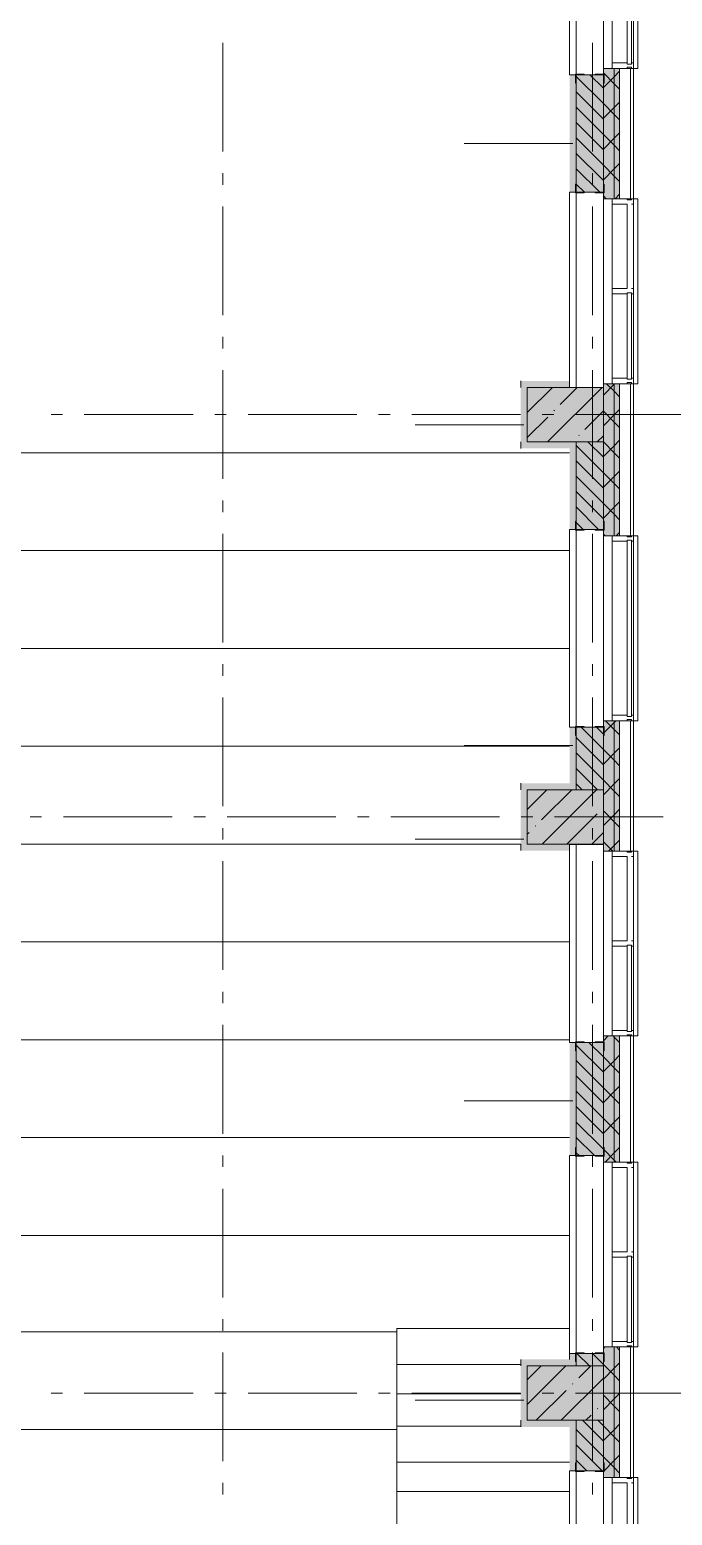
# Model space of a CAD drawing. Header units: millimetres. Extents: x -537608 to 253996, y -217170 to 186033.
# Drawn here: x -347637 to -341727, y -38024 to -24360 of the extents above; entities that cross this region are included whole.
import ezdxf

# ---------------------------------------------------------------- set-up
doc = ezdxf.new("R2010")
doc.units = ezdxf.units.MM
doc.layers.add('PDF _Геометрия', color=7, linetype='Continuous')
doc.layers.add('PDF _Сплошная заливка', color=7, linetype='Continuous', true_color=0xffffff)

msp = doc.modelspace()

# ---------------------------------------------------------------- hatches: boundary and pattern name
at = {"layer": 'PDF _Сплошная заливка', "transparency": 33554559}
h = msp.add_hatch(color=256, dxfattribs=at)
h.paths.add_polyline_path([(-342261.3661, -44800.6673), (-342211.3659, -44800.6673), (-342211.3659, -42350.6676), (-342261.3661, -42350.6676), (-342261.3661, -44600.8301)], flags=0)
h.paths.add_polyline_path([(-342261.3661, -40650.6668), (-342211.3659, -40650.6668), (-342211.3659, -39375.6657), (-342261.3661, -39375.6657), (-342261.3661, -39616.9451)], flags=0)
h.paths.add_polyline_path([(-342261.3661, -37675.6649), (-342211.3659, -37675.6649), (-342211.3659, -36475.6662), (-342261.3661, -36475.6662), (-342261.3661, -36769.0084)], flags=0)
h.paths.add_polyline_path([(-342211.3659, -34775.6654), (-342211.3659, -33615.6643), (-342261.3661, -33615.6643), (-342261.3661, -34775.6654)], flags=0)
h.paths.add_polyline_path([(-342211.3659, -31915.6635), (-342211.3659, -30715.6649), (-342261.3661, -30715.6649), (-342261.3661, -31915.6635)], flags=0)
h.paths.add_polyline_path([(-342211.3659, -29015.664), (-342211.3659, -27615.6645), (-342261.3661, -27615.6645), (-342261.3661, -29015.664)], flags=0)
h.paths.add_polyline_path([(-342211.3659, -25915.6637), (-342211.3659, -24715.6629), (-342261.3661, -24715.6629), (-342261.3661, -25915.6637)], flags=0)
h.paths.add_polyline_path([(-342261.3661, -23015.6621), (-342211.3659, -23015.6621), (-342211.3659, -21450.6628), (-342261.3661, -21450.6628), (-342261.3661, -22529.3344)], flags=0)
h.paths.add_polyline_path([(-342261.3661, -19750.6615), (-342211.3659, -19750.6615), (-342211.3659, -18550.6617), (-342261.3661, -18550.6617), (-342261.3661, -19681.3998)], flags=0)
h.paths.add_polyline_path([(-342211.3659, -16850.6606), (-342211.3659, -15615.6606), (-342261.3661, -15615.6606), (-342261.3661, -16850.6606)], flags=0)
h.paths.add_polyline_path([(-342211.3659, -13915.6596), (-342211.3659, -12750.6593), (-342261.3661, -12750.6593), (-342261.3661, -13915.6596)], flags=0)
h.paths.add_polyline_path([(-342261.3661, -11050.659), (-342211.3659, -11050.659), (-342211.3659, -6550.6573), (-342261.3661, -6550.6573), (-342261.3661, -9713.6267)], flags=0)
h = msp.add_hatch(color=256, dxfattribs=at)
h.paths.add_polyline_path([(-342361.3666, -44900.6677), (-342261.3661, -44900.6677), (-342261.3661, -42350.6676), (-342361.3666, -42350.6676), (-342361.3666, -44850.6675)], flags=0)
h.paths.add_polyline_path([(-342361.3666, -40650.6668), (-342261.3661, -40650.6668), (-342261.3661, -39375.6657), (-342361.3666, -39375.6657), (-342361.3666, -40450.666)], flags=0)
h.paths.add_polyline_path([(-342261.3661, -37675.6649), (-342261.3661, -36475.6662), (-342361.3666, -36475.6662), (-342361.3666, -37675.6649)], flags=0)
h.paths.add_polyline_path([(-342261.3661, -34775.6654), (-342261.3661, -33615.6643), (-342361.3666, -33615.6643), (-342361.3666, -34775.6654)], flags=0)
h.paths.add_polyline_path([(-342261.3661, -31915.6635), (-342261.3661, -30715.6649), (-342361.3666, -30715.6649), (-342361.3666, -31915.6635)], flags=0)
h.paths.add_polyline_path([(-342261.3661, -29015.664), (-342261.3661, -27615.6645), (-342361.3666, -27615.6645), (-342361.3666, -29015.664)], flags=0)
h.paths.add_polyline_path([(-342361.3666, -25915.6637), (-342261.3661, -25915.6637), (-342261.3661, -24715.6629), (-342361.3666, -24715.6629), (-342361.3666, -25377.2701)], flags=0)
h.paths.add_polyline_path([(-342261.3661, -23015.6621), (-342261.3661, -21450.6628), (-342361.3666, -21450.6628), (-342361.3666, -23015.6621)], flags=0)
h.paths.add_polyline_path([(-342261.3661, -19750.6615), (-342261.3661, -18550.6617), (-342361.3666, -18550.6617), (-342361.3666, -19750.6615)], flags=0)
h.paths.add_polyline_path([(-342261.3661, -16850.6606), (-342261.3661, -15615.6606), (-342361.3666, -15615.6606), (-342361.3666, -16850.6606)], flags=0)
h.paths.add_polyline_path([(-342361.3666, -13915.6596), (-342261.3661, -13915.6596), (-342261.3661, -12750.6593), (-342361.3666, -12750.6593), (-342361.3666, -13273.5457)], flags=0)
h.paths.add_polyline_path([(-342361.3666, -11050.659), (-342261.3661, -11050.659), (-342261.3661, -6650.6577), (-342361.3666, -6650.6577), (-342361.3666, -10800.6587)], flags=0)
h = msp.add_hatch(color=256, dxfattribs=at)
h.paths.add_polyline_path([(-342361.3666, -44350.6675), (-342361.3666, -42410.6662), (-342611.3676, -42410.6662), (-342611.3676, -44350.6675), (-342369.7545, -44350.6675)], flags=0)
h.paths.add_polyline_path([(-342361.3666, -40590.6661), (-342361.3666, -40450.666), (-342611.3676, -40450.666), (-342611.3676, -40590.6661), (-342369.7545, -40590.6661)], flags=0)
h.paths.add_polyline_path([(-342361.3666, -39950.666), (-342361.3666, -39435.6664), (-342611.3676, -39435.6664), (-342611.3676, -39950.666), (-342369.7545, -39950.666)], flags=0)
h.paths.add_polyline_path([(-342611.3676, -37615.6663), (-342361.3666, -37615.6663), (-342361.3666, -37150.6648), (-342611.3676, -37150.6648)], flags=0)
h.paths.add_polyline_path([(-342408.1115, -36650.6648), (-342361.3666, -36650.6648), (-342361.3666, -36535.6647), (-342611.3676, -36535.6647), (-342611.3676, -36650.6648)], flags=0)
h.paths.add_polyline_path([(-342611.3676, -34715.6647), (-342361.3666, -34715.6647), (-342361.3666, -33675.665), (-342611.3676, -33675.665), (-342611.3676, -33921.0738)], flags=0)
h.paths.add_polyline_path([(-342361.3666, -31855.665), (-342363.8468, -31850.6636), (-342611.3676, -31850.6636), (-342611.3676, -31855.665), (-342369.7545, -31855.665)], flags=0)
h.paths.add_polyline_path([(-342361.3666, -31350.6637), (-342361.3666, -30775.6655), (-342611.3676, -30775.6655), (-342611.3676, -31350.6637), (-342369.7545, -31350.6637)], flags=0)
h.paths.add_polyline_path([(-342611.3676, -28955.6633), (-342361.3666, -28955.6633), (-342361.3666, -28150.6629), (-342611.3676, -28150.6629), (-342611.3676, -28225.2047)], flags=0)
h.paths.add_polyline_path([(-342361.3666, -25855.663), (-342361.3666, -24775.6636), (-342611.3676, -24775.6636), (-342611.3676, -25855.663), (-342369.7545, -25855.663)], flags=0)
h.paths.add_polyline_path([(-342369.7545, -22955.6635), (-342361.3666, -22955.6635), (-342361.3666, -22150.6621), (-342611.3676, -22150.6621), (-342611.3676, -22955.6635)], flags=0)
h.paths.add_polyline_path([(-342369.7545, -21650.6621), (-342361.3666, -21650.6621), (-342361.3666, -21510.6614), (-342611.3676, -21510.6614), (-342611.3676, -21650.6621), (-342411.3668, -21650.6621)], flags=0)
h.paths.add_polyline_path([(-342361.3666, -19690.6619), (-342361.3666, -18610.6613), (-342611.3676, -18610.6613), (-342611.3676, -19690.6619), (-342369.7545, -19690.6619)], flags=0)
h.paths.add_polyline_path([(-342369.7545, -16790.661), (-342361.3666, -16790.661), (-342361.3666, -16330.2498), (-342611.3676, -16330.2498), (-342611.3676, -16790.661)], flags=0)
h.paths.add_polyline_path([(-342611.3676, -16295.2503), (-342361.3666, -16295.2503), (-342361.3666, -16150.6614), (-342611.3676, -16150.6614)], flags=0)
h.paths.add_polyline_path([(-342369.7545, -13855.6599), (-342361.3666, -13855.6599), (-342361.3666, -12810.6604), (-342611.3676, -12810.6604), (-342611.3676, -13855.6599)], flags=0)
h.paths.add_polyline_path([(-342611.3676, -10990.6594), (-342361.3666, -10990.6594), (-342361.3666, -10800.6587), (-342611.3676, -10800.6587), (-342611.3676, -10860.6592)], flags=0)
at = {"layer": 'PDF _Сплошная заливка', "true_color": 0x56bc34, "transparency": 33554559}
h = msp.add_hatch(color=85, dxfattribs=at)
h.paths.add_polyline_path([(-342611.3676, -25855.663), (-342611.3676, -24775.6636), (-342671.3662, -24775.6636), (-342671.3662, -25855.663)], flags=0)
h.paths.add_polyline_path([(-342671.3662, -22955.6635), (-342611.3676, -22955.6635), (-342611.3676, -22210.6627), (-342671.3662, -22210.6627), (-342671.3662, -22529.3344)], flags=0)
for points in [[(-342671.3662, -27650.6629), (-342671.3662, -27590.6644), (-343121.3681, -27590.6644), (-343121.3681, -27650.6629), (-343061.3696, -27650.6629)], [(-343061.3696, -28210.6636), (-342671.3662, -28210.6636), (-342671.3662, -28150.6629), (-343121.3681, -28150.6629), (-343121.3681, -28210.6636)], [(-342671.3662, -31350.6637), (-342671.3662, -31290.6651), (-343121.3681, -31290.6651), (-343121.3681, -31350.6637), (-343061.3696, -31350.6637)], [(-342671.3662, -36650.6648), (-342671.3662, -36590.6662), (-343121.3681, -36590.6662), (-343121.3681, -36650.6648), (-343061.3696, -36650.6648)], [(-343061.3696, -37210.6655), (-342671.3662, -37210.6655), (-342671.3662, -37150.6648), (-343121.3681, -37150.6648), (-343121.3681, -37210.6655)]]:
    msp.add_hatch(color=85, dxfattribs=at).paths.add_polyline_path(points)
h = msp.add_hatch(color=85, dxfattribs=at)
h.paths.add_polyline_path([(-342671.3662, -31350.6637), (-342611.3676, -31350.6637), (-342611.3676, -30775.6655), (-342671.3662, -30775.6655), (-342671.3662, -31290.6651)], flags=0)
h.paths.add_polyline_path([(-342671.3662, -28955.6633), (-342611.3676, -28955.6633), (-342611.3676, -28150.6629), (-342671.3662, -28150.6629), (-342671.3662, -28225.2047)], flags=0)
h = msp.add_hatch(color=85, dxfattribs=at)
h.paths.add_polyline_path([(-342671.3662, -36650.6648), (-342611.3676, -36650.6648), (-342611.3676, -36535.6647), (-342671.3662, -36535.6647), (-342671.3662, -36590.6662)], flags=0)
h.paths.add_polyline_path([(-342671.3662, -34715.6647), (-342611.3676, -34715.6647), (-342611.3676, -33675.665), (-342671.3662, -33675.665), (-342671.3662, -33921.0738)], flags=0)
h.paths.add_polyline_path([(-342671.3662, -31855.665), (-342611.3676, -31855.665), (-342611.3676, -31850.6636), (-342671.3662, -31850.6636)], flags=0)
at = {"layer": 'PDF _Сплошная заливка', "transparency": 33554559}
msp.add_hatch(color=256, dxfattribs=at).paths.add_polyline_path([(-342361.3666, -37150.6648), (-342361.3666, -36650.6648), (-343061.3696, -36650.6648), (-343061.3696, -37150.6648), (-342369.7545, -37150.6648)])
at = {"layer": 'PDF _Сплошная заливка', "true_color": 0x56bc34, "transparency": 33554559}
h = msp.add_hatch(color=85, dxfattribs=at)
h.paths.add_polyline_path([(-342671.3662, -39950.666), (-342611.3676, -39950.666), (-342611.3676, -39435.6664), (-342671.3662, -39435.6664), (-342671.3662, -39890.6653)], flags=0)
h.paths.add_polyline_path([(-342611.3676, -37615.6663), (-342611.3676, -37150.6648), (-342671.3662, -37150.6648), (-342671.3662, -37615.6663)], flags=0)

# ---------------------------------------------------------------- linework, layer by layer
at = {"layer": 'PDF _Геометрия', "lineweight": 9}
for p, q in [((-342671.3662, -24775.6636), (-342671.3662, -22955.6635)), ((-342611.3676, -24769.6633), (-342611.3676, -22961.6617)), ((-342611.3676, -22961.6617), (-342611.3676, -24769.6633)), ((-342361.3666, -23015.6621), (-342361.3666, -24715.6629)), ((-342361.3666, -24715.6629), (-342361.3666, -23015.6621)), ((-342281.3714, -23890.6636), (-342281.3714, -24665.6627)), ((-342101.3672, -23890.6636), (-342101.3672, -24665.6627)), ((-342084.3674, -23890.6636), (-342084.3674, -24665.6627)), ((-342361.3666, -24715.6629), (-342361.3666, -25915.6637)), ((-342261.3661, -24715.6629), (-342361.3666, -24715.6629)), ((-342141.369, -24665.6627), (-342281.3714, -24665.6627)), ((-342281.3714, -24665.6627), (-342281.3714, -24715.6629)), ((-342281.3714, -24715.6629), (-342141.369, -24715.6629)), ((-342211.3659, -24715.6629), (-342261.3661, -24715.6629)), ((-342261.3661, -25915.6637), (-342261.3661, -24715.6629)), ((-342111.3655, -24715.6629), (-342211.3659, -24715.6629)), ((-342211.3659, -25915.6637), (-342211.3659, -24715.6629)), ((-342141.369, -24675.6631), (-342141.369, -24665.6627)), ((-342101.3672, -24675.6631), (-342141.369, -24675.6631)), ((-342141.369, -24715.6629), (-342141.369, -24705.6624)), ((-342141.369, -24705.6624), (-342101.3672, -24705.6624)), ((-342084.3674, -24715.6629), (-342111.3655, -24715.6629)), ((-342111.3655, -25915.6637), (-342111.3655, -24715.6629)), ((-342084.3674, -24665.6627), (-342101.3672, -24665.6627)), ((-342101.3672, -24665.6627), (-342101.3672, -24675.6631)), ((-342101.3672, -24705.6624), (-342101.3672, -24715.6629)), ((-342101.3672, -24715.6629), (-342084.3674, -24715.6629)), ((-342084.3674, -24715.6629), (-342084.3674, -24665.6627)), ((-342084.3674, -25915.6637), (-342084.3674, -24715.6629)), ((-342611.3676, -24775.6636), (-342671.3662, -24775.6636)), ((-342361.3666, -24775.6636), (-342611.3676, -24775.6636)), ((-342611.3676, -24775.6636), (-342611.3676, -25855.663)), ((-342611.3676, -25855.663), (-342611.3676, -24775.6636)), ((-342361.3666, -25040.1174), (-342611.3676, -24790.1185)), ((-342361.3666, -24898.6963), (-342484.4036, -24775.6636)), ((-342261.3661, -24857.2756), (-342361.3666, -24757.2752)), ((-342361.3666, -25855.663), (-342361.3666, -24775.6636)), ((-342361.3666, -24892.0071), (-342261.3661, -24792.0088)), ((-342261.3661, -24792.0088), (-342211.3659, -24742.0086)), ((-342211.3659, -24907.2758), (-342261.3661, -24857.2756)), ((-342361.3666, -25181.5385), (-342611.3676, -24931.5396)), ((-342361.3666, -25322.9597), (-342611.3676, -25072.9607)), ((-342261.3661, -25140.1179), (-342361.3666, -25040.1174)), ((-342361.3666, -25174.8515), (-342261.3661, -25074.851)), ((-342261.3661, -25074.851), (-342211.3659, -25024.8508)), ((-342211.3659, -25190.1181), (-342261.3661, -25140.1179)), ((-342361.3666, -25464.3829), (-342611.3676, -25214.3818)), ((-342641.3712, -25406.2682), (-343641.3668, -25406.2682)), ((-342361.3666, -25605.804), (-342611.3676, -25355.8029)), ((-342261.3661, -25422.9601), (-342361.3666, -25322.9597)), ((-342361.3666, -25457.6937), (-342261.3661, -25357.6933)), ((-342261.3661, -25357.6933), (-342211.3659, -25307.693)), ((-342361.3666, -25747.2252), (-342611.3676, -25497.2241)), ((-342211.3659, -25472.9603), (-342261.3661, -25422.9601)), ((-342394.3498, -25855.663), (-342611.3676, -25638.6452)), ((-342261.3661, -25705.8045), (-342361.3666, -25605.804)), ((-342361.3666, -25740.5359), (-342261.3661, -25640.5355)), ((-342261.3661, -25640.5355), (-342211.3659, -25590.5374)), ((-342535.7731, -25855.663), (-342611.3676, -25780.0685)), ((-342211.3659, -25755.8026), (-342261.3661, -25705.8045)), ((-342671.3662, -25855.663), (-342671.3662, -27590.6644)), ((-342671.3662, -25855.663), (-342611.3676, -25855.663)), ((-342611.3676, -25855.663), (-342361.3666, -25855.663)), ((-342611.3676, -27650.6629), (-342611.3676, -25861.6633)), ((-342611.3676, -25861.6633), (-342611.3676, -27650.6629)), ((-342334.3513, -25915.6637), (-342361.3666, -25888.6463)), ((-342361.3666, -25915.6637), (-342261.3661, -25915.6637)), ((-342361.3666, -25915.6637), (-342361.3666, -27615.6645)), ((-342361.3666, -27615.6645), (-342361.3666, -25915.6637)), ((-342141.369, -25915.6637), (-342281.3714, -25915.6637)), ((-342281.3714, -25915.6637), (-342281.3714, -25965.6639)), ((-342261.3661, -25915.6637), (-342211.3659, -25915.6637)), ((-342253.6499, -25915.6637), (-342211.3659, -25873.3797)), ((-342211.3659, -25915.6637), (-342111.3655, -25915.6637)), ((-342141.369, -25925.6642), (-342141.369, -25915.6637)), ((-342101.3672, -25925.6642), (-342141.369, -25925.6642)), ((-342111.3655, -25915.6637), (-342084.3674, -25915.6637)), ((-342084.3674, -25915.6637), (-342101.3672, -25915.6637)), ((-342101.3672, -25915.6637), (-342101.3672, -25925.6642)), ((-342084.3674, -25965.6639), (-342084.3674, -25915.6637)), ((-342281.3714, -25965.6639), (-342141.369, -25965.6639)), ((-342281.3714, -25965.6639), (-342281.3714, -26740.6629)), ((-342101.3672, -25965.6639), (-342084.3674, -25965.6639)), ((-342084.3674, -25965.6639), (-342084.3674, -26740.6629)), ((-342141.369, -26740.6629), (-342281.3714, -26740.6629)), ((-342281.3714, -26740.6629), (-342281.3714, -26790.6631)), ((-342141.369, -26790.6631), (-342141.369, -26780.6627)), ((-342141.369, -26780.6627), (-342101.3672, -26780.6627)), ((-342084.3674, -26740.6629), (-342101.3672, -26740.6629)), ((-342101.3672, -26780.6627), (-342101.3672, -26790.6631)), ((-342084.3674, -26790.6631), (-342084.3674, -26740.6629)), ((-342281.3714, -26790.6631), (-342281.3714, -27565.6643)), ((-342281.3714, -26790.6631), (-342141.369, -26790.6631)), ((-342101.3672, -26790.6631), (-342101.3672, -27565.6643)), ((-342101.3672, -26790.6631), (-342084.3674, -26790.6631)), ((-342084.3674, -26790.6631), (-342084.3674, -27565.6643)), ((-343121.3681, -27590.6644), (-343121.3681, -27650.6629)), ((-342671.3662, -27650.6629), (-342671.3662, -27590.6644)), ((-342141.369, -27565.6643), (-342281.3714, -27565.6643)), ((-342281.3714, -27565.6643), (-342281.3714, -27615.6645)), ((-342141.369, -27575.6648), (-342141.369, -27565.6643)), ((-342101.3672, -27575.6648), (-342141.369, -27575.6648)), ((-342084.3674, -27565.6643), (-342101.3672, -27565.6643)), ((-342101.3672, -27565.6643), (-342101.3672, -27575.6648)), ((-342084.3674, -27615.6645), (-342084.3674, -27565.6643)), ((-343061.3696, -27882.1292), (-342829.9011, -27650.6629)), ((-343061.3696, -27650.6629), (-343061.3696, -28150.6629)), ((-342361.3666, -27650.6629), (-343061.3696, -27650.6629)), ((-342873.7008, -28150.6629), (-342373.7073, -27650.6629)), ((-342759.3703, -27808.229), (-342601.7999, -27650.6629)), ((-342261.3661, -27615.6645), (-342361.3666, -27615.6645)), ((-342361.3666, -27615.6645), (-342361.3666, -27650.6629)), ((-342361.3666, -27720.4359), (-342261.3661, -27620.4354)), ((-342361.3666, -28150.6629), (-342361.3666, -27650.6629)), ((-342261.3661, -27685.7023), (-342331.406, -27615.6645)), ((-342281.3714, -27615.6645), (-342141.369, -27615.6645)), ((-342261.3661, -27620.4354), (-342256.5952, -27615.6645)), ((-342211.3659, -27615.6645), (-342261.3661, -27615.6645)), ((-342261.3661, -29015.664), (-342261.3661, -27615.6645)), ((-342211.3659, -27735.7025), (-342261.3661, -27685.7023)), ((-342111.3655, -27615.6645), (-342211.3659, -27615.6645)), ((-342211.3659, -29015.664), (-342211.3659, -27615.6645)), ((-342141.369, -27615.6645), (-342141.369, -27605.664)), ((-342141.369, -27605.664), (-342101.3672, -27605.664)), ((-342084.3674, -27615.6645), (-342111.3655, -27615.6645)), ((-342111.3655, -29015.664), (-342111.3655, -27615.6645)), ((-342101.3672, -27605.664), (-342101.3672, -27615.6645)), ((-342101.3672, -27615.6645), (-342084.3674, -27615.6645)), ((-342084.3674, -29015.664), (-342084.3674, -27615.6645)), ((-342816.3978, -27865.2544), (-342811.6527, -27860.5136)), ((-342531.2691, -28036.3281), (-342361.3666, -27866.4256)), ((-342261.3661, -27968.5466), (-342361.3666, -27868.5462)), ((-342261.3661, -27903.2776), (-342211.3659, -27853.2796)), ((-343091.3645, -27994.9699), (-344091.3688, -27994.9699)), ((-343061.3696, -28110.2283), (-342873.4166, -27922.2797)), ((-342361.3666, -28003.2781), (-342261.3661, -27903.2776)), ((-342211.3659, -28018.5447), (-342261.3661, -27968.5466)), ((-342588.2965, -28093.3534), (-342583.5515, -28088.6104)), ((-342417.507, -28150.6629), (-342361.3666, -28094.5246)), ((-342261.3661, -28186.122), (-342211.3659, -28136.1219)), ((-343121.3681, -28150.6629), (-343121.3681, -28210.6636)), ((-343061.3696, -28150.6629), (-342361.3666, -28150.6629)), ((-342645.6082, -28150.6629), (-342645.324, -28150.3787)), ((-342611.3676, -28955.6633), (-342611.3676, -28150.6629)), ((-342611.3676, -28150.6629), (-342611.3676, -28955.6633)), ((-342361.3666, -28434.2307), (-342611.3676, -28184.2318)), ((-342361.3666, -28292.8095), (-342503.5132, -28150.6629)), ((-342361.3666, -28955.6633), (-342361.3666, -28150.6629)), ((-342361.3666, -28150.6629), (-342361.3666, -29015.664)), ((-342261.3661, -28251.3889), (-342361.3666, -28151.3884)), ((-342361.3666, -28286.1225), (-342261.3661, -28186.122)), ((-342211.3659, -28301.3891), (-342261.3661, -28251.3889)), ((-342361.3666, -28575.6518), (-342611.3676, -28325.6529)), ((-342261.3661, -28468.9643), (-342211.3659, -28418.9641)), ((-342361.3666, -28717.0751), (-342611.3676, -28467.074)), ((-342261.3661, -28534.2311), (-342361.3666, -28434.2307)), ((-342361.3666, -28568.9647), (-342261.3661, -28468.9643)), ((-342211.3659, -28584.2313), (-342261.3661, -28534.2311)), ((-342361.3666, -28858.4962), (-342611.3676, -28608.4951)), ((-342405.6227, -28955.6633), (-342611.3676, -28749.9162)), ((-342261.3661, -28817.0733), (-342361.3666, -28717.0751)), ((-342361.3666, -28851.8069), (-342261.3661, -28751.8065)), ((-342261.3661, -28751.8065), (-342211.3659, -28701.8063)), ((-342211.3659, -28867.0736), (-342261.3661, -28817.0733)), ((-342671.3662, -28955.6633), (-342611.3676, -28955.6633)), ((-342671.3662, -30775.6655), (-342671.3662, -28955.6633)), ((-342547.0374, -28955.6633), (-342611.3676, -28891.3374)), ((-342611.3676, -28955.6633), (-342361.3666, -28955.6633)), ((-342611.3676, -30769.6653), (-342611.3676, -28961.6636)), ((-342611.3676, -28961.6636), (-342611.3676, -30769.6653)), ((-342345.6242, -29015.664), (-342361.3666, -28999.9173)), ((-342361.3666, -29015.664), (-342261.3661, -29015.664)), ((-342361.3666, -29015.664), (-342361.3666, -30715.6649)), ((-342361.3666, -30715.6649), (-342361.3666, -29015.664)), ((-342141.369, -29015.664), (-342281.3714, -29015.664)), ((-342281.3714, -29015.664), (-342281.3714, -29065.6642)), ((-342281.3714, -29065.6642), (-342141.369, -29065.6642)), ((-342281.3714, -29065.6642), (-342281.3714, -30665.6646)), ((-342261.3661, -29015.664), (-342211.3659, -29015.664)), ((-342242.3857, -29015.664), (-342211.3659, -28984.6507)), ((-342211.3659, -29015.664), (-342111.3655, -29015.664)), ((-342141.369, -29025.6645), (-342141.369, -29015.664)), ((-342101.3672, -29025.6645), (-342141.369, -29025.6645)), ((-342141.369, -29065.6642), (-342141.369, -29055.6637)), ((-342141.369, -29055.6637), (-342101.3672, -29055.6637)), ((-342111.3655, -29015.664), (-342084.3674, -29015.664)), ((-342101.3672, -29015.664), (-342101.3672, -29025.6645)), ((-342084.3674, -29015.664), (-342101.3672, -29015.664)), ((-342101.3672, -29055.6637), (-342101.3672, -29065.6642)), ((-342101.3672, -29065.6642), (-342084.3674, -29065.6642)), ((-342101.3672, -29065.6642), (-342101.3672, -30665.6646)), ((-342084.3674, -29065.6642), (-342084.3674, -29015.664)), ((-342084.3674, -29065.6642), (-342084.3674, -30665.6646)), ((-342261.3661, -30715.6649), (-342361.3666, -30715.6649)), ((-342361.3666, -30715.6649), (-342361.3666, -31350.6637)), ((-342361.3666, -30831.707), (-342261.3661, -30731.7065)), ((-342261.3661, -30796.9733), (-342342.6789, -30715.6649)), ((-342141.369, -30665.6646), (-342281.3714, -30665.6646)), ((-342281.3714, -30665.6646), (-342281.3714, -30715.6649)), ((-342281.3714, -30715.6649), (-342141.369, -30715.6649)), ((-342261.3661, -30731.7065), (-342245.3223, -30715.6649)), ((-342261.3661, -31915.6635), (-342261.3661, -30715.6649)), ((-342211.3659, -30715.6649), (-342261.3661, -30715.6649)), ((-342211.3659, -31915.6635), (-342211.3659, -30715.6649)), ((-342111.3655, -30715.6649), (-342211.3659, -30715.6649)), ((-342141.369, -30675.6651), (-342141.369, -30665.6646)), ((-342101.3672, -30675.6651), (-342141.369, -30675.6651)), ((-342141.369, -30715.6649), (-342141.369, -30705.6643)), ((-342141.369, -30705.6643), (-342101.3672, -30705.6643)), ((-342111.3655, -31915.6635), (-342111.3655, -30715.6649)), ((-342084.3674, -30715.6649), (-342111.3655, -30715.6649)), ((-342084.3674, -30665.6646), (-342101.3672, -30665.6646)), ((-342101.3672, -30665.6646), (-342101.3672, -30675.6651)), ((-342101.3672, -30705.6643), (-342101.3672, -30715.6649)), ((-342101.3672, -30715.6649), (-342084.3674, -30715.6649)), ((-342084.3674, -30715.6649), (-342084.3674, -30665.6646)), ((-342084.3674, -31915.6635), (-342084.3674, -30715.6649)), ((-342611.3676, -30775.6655), (-342671.3662, -30775.6655)), ((-342611.3676, -30775.6655), (-342611.3676, -31350.6637)), ((-342611.3676, -31350.6637), (-342611.3676, -30775.6655)), ((-342361.3666, -30775.6655), (-342611.3676, -30775.6655)), ((-342361.3666, -31121.2384), (-342611.3676, -30871.2373)), ((-342361.3666, -30979.8173), (-342565.5183, -30775.6655)), ((-342361.3666, -30838.394), (-342424.0951, -30775.6655)), ((-342361.3666, -31350.6637), (-342361.3666, -30775.6655)), ((-342211.3659, -30846.9735), (-342261.3661, -30796.9733)), ((-342641.3712, -30943.2946), (-343641.3668, -30943.2946)), ((-342361.3666, -31262.6595), (-342611.3676, -31012.6584)), ((-342261.3661, -31079.8156), (-342361.3666, -30979.8173)), ((-342361.3666, -31114.5492), (-342261.3661, -31014.5487)), ((-342261.3661, -31014.5487), (-342211.3659, -30964.5485)), ((-342414.7857, -31350.6637), (-342611.3676, -31154.0795)), ((-342211.3659, -31129.8158), (-342261.3661, -31079.8156)), ((-343121.3681, -31290.6651), (-343121.3681, -31350.6637)), ((-342261.3661, -31362.66), (-342361.3666, -31262.6595)), ((-342261.3661, -31297.391), (-342211.3659, -31247.3929)), ((-343061.3696, -31531.7056), (-342880.3233, -31350.6637)), ((-343061.3696, -31350.6637), (-343061.3696, -31850.6636)), ((-342361.3666, -31350.6637), (-343061.3696, -31350.6637)), ((-342930.4441, -31628.8813), (-342652.2307, -31350.6637)), ((-342924.1316, -31850.6636), (-342424.1295, -31350.6637)), ((-342556.2003, -31350.6637), (-342611.3676, -31295.5028)), ((-342361.3666, -31397.3914), (-342261.3661, -31297.391)), ((-342361.3666, -31850.6636), (-342361.3666, -31350.6637)), ((-342211.3659, -31412.6602), (-342261.3661, -31362.66)), ((-342261.3661, -31645.5022), (-342361.3666, -31545.5017)), ((-342261.3661, -31580.2354), (-342211.3659, -31530.2351)), ((-342987.4716, -31685.9045), (-342982.7264, -31681.1637)), ((-342696.0304, -31850.6636), (-342417.2228, -31571.856)), ((-342361.3666, -31680.2358), (-342261.3661, -31580.2354)), ((-342211.3659, -31695.5024), (-342261.3661, -31645.5022)), ((-343091.3645, -31803.7013), (-344091.3688, -31803.7013)), ((-343061.3696, -31759.8047), (-343044.4904, -31742.9298)), ((-342467.9292, -31850.6636), (-342361.3666, -31744.101)), ((-342274.0514, -31915.6635), (-342361.3666, -31828.344)), ((-342261.3661, -31863.0776), (-342211.3659, -31813.0774)), ((-343121.3681, -31850.6636), (-343121.3681, -31910.6643)), ((-343061.3696, -31850.6636), (-342361.3666, -31850.6636)), ((-342671.3662, -31910.6643), (-342671.3662, -31855.665)), ((-342671.3662, -31855.665), (-342611.3676, -31855.665)), ((-342671.3662, -33675.665), (-342671.3662, -31910.6643)), ((-342611.3676, -31855.665), (-342611.3676, -31850.6636)), ((-342611.3676, -31850.6636), (-342611.3676, -31855.665)), ((-342611.3676, -33669.6647), (-342611.3676, -31855.665)), ((-342611.3676, -31855.665), (-342611.3676, -33669.6647)), ((-342611.3676, -31855.665), (-342361.3666, -31855.665)), ((-342475.4645, -31855.665), (-342480.468, -31850.6636)), ((-342361.3666, -31850.6636), (-342361.3666, -31915.6635)), ((-342361.3666, -31855.665), (-342361.3666, -31850.6636)), ((-342361.3666, -31915.6635), (-342361.3666, -33615.6643)), ((-342361.3666, -33615.6643), (-342361.3666, -31915.6635)), ((-342361.3666, -31915.6635), (-342261.3661, -31915.6635)), ((-342313.9585, -31915.6635), (-342261.3661, -31863.0776)), ((-342141.369, -31915.6635), (-342281.3714, -31915.6635)), ((-342281.3714, -31915.6635), (-342281.3714, -31965.6637)), ((-342281.3714, -31965.6637), (-342141.369, -31965.6637)), ((-342281.3714, -31965.6637), (-342281.3714, -32740.6649)), ((-342261.3661, -31915.6635), (-342211.3659, -31915.6635)), ((-342211.3659, -31915.6635), (-342111.3655, -31915.6635)), ((-342141.369, -31925.664), (-342141.369, -31915.6635)), ((-342101.3672, -31925.664), (-342141.369, -31925.664)), ((-342111.3655, -31915.6635), (-342084.3674, -31915.6635)), ((-342084.3674, -31915.6635), (-342101.3672, -31915.6635)), ((-342101.3672, -31915.6635), (-342101.3672, -31925.664)), ((-342101.3672, -31965.6637), (-342084.3674, -31965.6637)), ((-342084.3674, -31965.6637), (-342084.3674, -31915.6635)), ((-342084.3674, -31965.6637), (-342084.3674, -32740.6649)), ((-342141.369, -32740.6649), (-342281.3714, -32740.6649)), ((-342281.3714, -32740.6649), (-342281.3714, -32790.6651)), ((-342281.3714, -32790.6651), (-342281.3714, -33565.6641)), ((-342281.3714, -32790.6651), (-342141.369, -32790.6651)), ((-342141.369, -32790.6651), (-342141.369, -32780.6646)), ((-342141.369, -32780.6646), (-342101.3672, -32780.6646)), ((-342084.3674, -32740.6649), (-342101.3672, -32740.6649)), ((-342101.3672, -32780.6646), (-342101.3672, -32790.6651)), ((-342101.3672, -32790.6651), (-342101.3672, -33565.6641)), ((-342101.3672, -32790.6651), (-342084.3674, -32790.6651)), ((-342084.3674, -32790.6651), (-342084.3674, -32740.6649)), ((-342084.3674, -32790.6651), (-342084.3674, -33565.6641)), ((-342141.369, -33565.6641), (-342281.3714, -33565.6641)), ((-342281.3714, -33565.6641), (-342281.3714, -33615.6643)), ((-342141.369, -33575.6646), (-342141.369, -33565.6641)), ((-342101.3672, -33575.6646), (-342141.369, -33575.6646)), ((-342141.369, -33615.6643), (-342141.369, -33605.6638)), ((-342141.369, -33605.6638), (-342101.3672, -33605.6638)), ((-342084.3674, -33565.6641), (-342101.3672, -33565.6641)), ((-342101.3672, -33565.6641), (-342101.3672, -33575.6646)), ((-342101.3672, -33605.6638), (-342101.3672, -33615.6643)), ((-342084.3674, -33615.6643), (-342084.3674, -33565.6641)), ((-342611.3676, -33675.665), (-342671.3662, -33675.665)), ((-342361.3666, -33675.665), (-342611.3676, -33675.665)), ((-342611.3676, -33675.665), (-342611.3676, -34715.6647)), ((-342611.3676, -34715.6647), (-342611.3676, -33675.665)), ((-342361.3666, -33949.665), (-342611.3676, -33699.664)), ((-342361.3666, -33808.2439), (-342493.9455, -33675.665)), ((-342361.3666, -33660.1336), (-342316.8952, -33615.6643)), ((-342361.3666, -33615.6643), (-342361.3666, -34775.6654)), ((-342261.3661, -33615.6643), (-342361.3666, -33615.6643)), ((-342361.3666, -34715.6647), (-342361.3666, -33675.665)), ((-342281.3714, -33615.6643), (-342141.369, -33615.6643)), ((-342261.3661, -33625.4), (-342271.1061, -33615.6643)), ((-342211.3659, -33615.6643), (-342261.3661, -33615.6643)), ((-342261.3661, -34775.6654), (-342261.3661, -33615.6643)), ((-342211.3659, -33675.4002), (-342261.3661, -33625.4)), ((-342111.3655, -33615.6643), (-342211.3659, -33615.6643)), ((-342211.3659, -34775.6654), (-342211.3659, -33615.6643)), ((-342084.3674, -33615.6643), (-342111.3655, -33615.6643)), ((-342111.3655, -34775.6654), (-342111.3655, -33615.6643)), ((-342101.3672, -33615.6643), (-342084.3674, -33615.6643)), ((-342084.3674, -34775.6654), (-342084.3674, -33615.6643)), ((-342361.3666, -34091.0861), (-342611.3676, -33841.0873)), ((-342261.3661, -33908.2443), (-342361.3666, -33808.2439)), ((-342361.3666, -33942.9758), (-342261.3661, -33842.9775)), ((-342261.3661, -33842.9775), (-342211.3659, -33792.9773)), ((-342361.3666, -34232.5072), (-342611.3676, -33982.5084)), ((-342211.3659, -33958.2446), (-342261.3661, -33908.2443)), ((-342361.3666, -34373.9284), (-342611.3676, -34123.9295)), ((-342261.3661, -34191.0866), (-342361.3666, -34091.0861)), ((-342361.3666, -34225.8202), (-342261.3661, -34125.8198)), ((-342261.3661, -34125.8198), (-342211.3659, -34075.8196)), ((-342641.3712, -34212.84), (-343641.3668, -34212.84)), ((-342361.3666, -34515.3495), (-342611.3676, -34265.3506)), ((-342211.3659, -34241.0868), (-342261.3661, -34191.0866)), ((-342361.3666, -34656.7728), (-342611.3676, -34406.7717)), ((-342261.3661, -34473.9288), (-342361.3666, -34373.9284)), ((-342361.3666, -34508.6624), (-342261.3661, -34408.662)), ((-342261.3661, -34408.662), (-342211.3659, -34358.6618)), ((-342443.8936, -34715.6647), (-342611.3676, -34548.1928)), ((-342211.3659, -34523.929), (-342261.3661, -34473.9288)), ((-342585.3169, -34715.6647), (-342611.3676, -34689.614)), ((-342261.3661, -34756.771), (-342361.3666, -34656.7728)), ((-342345.5294, -34775.6654), (-342261.3661, -34691.5042)), ((-342261.3661, -34691.5042), (-342211.3659, -34641.5041)), ((-342671.3662, -34715.6647), (-342611.3676, -34715.6647)), ((-342671.3662, -36535.6647), (-342671.3662, -34715.6647)), ((-342611.3676, -34715.6647), (-342361.3666, -34715.6647)), ((-342611.3676, -36529.6644), (-342611.3676, -34721.665)), ((-342611.3676, -34721.665), (-342611.3676, -36529.6644)), ((-342361.3666, -34775.6654), (-342261.3661, -34775.6654)), ((-342361.3666, -36475.6662), (-342361.3666, -34775.6654)), ((-342361.3666, -34775.6654), (-342361.3666, -36475.6662)), ((-342141.369, -34775.6654), (-342281.3714, -34775.6654)), ((-342281.3714, -34775.6654), (-342281.3714, -34825.6656)), ((-342281.3714, -34825.6656), (-342141.369, -34825.6656)), ((-342281.3714, -34825.6656), (-342281.3714, -35600.6646)), ((-342242.4718, -34775.6654), (-342261.3661, -34756.771)), ((-342261.3661, -34775.6654), (-342211.3659, -34775.6654)), ((-342211.3659, -34775.6654), (-342111.3655, -34775.6654)), ((-342141.369, -34785.6659), (-342141.369, -34775.6654)), ((-342101.3672, -34785.6659), (-342141.369, -34785.6659)), ((-342111.3655, -34775.6654), (-342084.3674, -34775.6654)), ((-342084.3674, -34775.6654), (-342101.3672, -34775.6654)), ((-342101.3672, -34775.6654), (-342101.3672, -34785.6659)), ((-342101.3672, -34825.6656), (-342084.3674, -34825.6656)), ((-342084.3674, -34825.6656), (-342084.3674, -34775.6654)), ((-342084.3674, -34825.6656), (-342084.3674, -35600.6646)), ((-342141.369, -35600.6646), (-342281.3714, -35600.6646)), ((-342281.3714, -35600.6646), (-342281.3714, -35650.6648)), ((-342281.3714, -35650.6648), (-342281.3714, -36425.666)), ((-342281.3714, -35650.6648), (-342141.369, -35650.6648)), ((-342141.369, -35650.6648), (-342141.369, -35640.6644)), ((-342141.369, -35640.6644), (-342101.3672, -35640.6644)), ((-342084.3674, -35600.6646), (-342101.3672, -35600.6646)), ((-342101.3672, -35640.6644), (-342101.3672, -35650.6648)), ((-342101.3672, -35650.6648), (-342101.3672, -36425.666)), ((-342101.3672, -35650.6648), (-342084.3674, -35650.6648)), ((-342084.3674, -35650.6648), (-342084.3674, -35600.6646)), ((-342084.3674, -35650.6648), (-342084.3674, -36425.666)), ((-342361.3666, -36488.5624), (-342348.4746, -36475.6662)), ((-342261.3661, -36475.6662), (-342361.3666, -36475.6662)), ((-342361.3666, -36475.6662), (-342361.3666, -36650.6648)), ((-342141.369, -36425.666), (-342281.3714, -36425.666)), ((-342281.3714, -36425.666), (-342281.3714, -36475.6662)), ((-342281.3714, -36475.6662), (-342141.369, -36475.6662)), ((-342261.3661, -37675.6649), (-342261.3661, -36475.6662)), ((-342211.3659, -36475.6662), (-342261.3661, -36475.6662)), ((-342211.3659, -36503.829), (-342239.5266, -36475.6662)), ((-342211.3659, -37675.6649), (-342211.3659, -36475.6662)), ((-342111.3655, -36475.6662), (-342211.3659, -36475.6662)), ((-342141.369, -36435.6643), (-342141.369, -36425.666)), ((-342101.3672, -36435.6643), (-342141.369, -36435.6643)), ((-342141.369, -36475.6662), (-342141.369, -36465.6657)), ((-342141.369, -36465.6657), (-342101.3672, -36465.6657)), ((-342111.3655, -37675.6649), (-342111.3655, -36475.6662)), ((-342084.3674, -36475.6662), (-342111.3655, -36475.6662)), ((-342084.3674, -36425.666), (-342101.3672, -36425.666)), ((-342101.3672, -36425.666), (-342101.3672, -36435.6643)), ((-342101.3672, -36465.6657), (-342101.3672, -36475.6662)), ((-342101.3672, -36475.6662), (-342084.3674, -36475.6662)), ((-342084.3674, -36475.6662), (-342084.3674, -36425.666)), ((-342084.3674, -37675.6649), (-342084.3674, -36475.6662)), ((-343121.3681, -36590.6662), (-343121.3681, -36650.6648)), ((-342671.3662, -36535.6647), (-342671.3662, -36590.6662)), ((-342611.3676, -36535.6647), (-342671.3662, -36535.6647)), ((-342361.3666, -36535.6647), (-342611.3676, -36535.6647)), ((-342611.3676, -36535.6647), (-342611.3676, -36650.6648)), ((-342611.3676, -36650.6648), (-342611.3676, -36535.6647)), ((-342488.7956, -36650.6648), (-342603.7978, -36535.6647)), ((-342361.3666, -36636.6706), (-342462.3746, -36535.6647)), ((-342361.3666, -36650.6648), (-342361.3666, -36535.6647)), ((-343061.3696, -37006.0724), (-342705.9598, -36650.6648)), ((-343061.3696, -36777.9733), (-342934.061, -36650.6648)), ((-343061.3696, -36650.6648), (-343061.3696, -37150.6648)), ((-342361.3666, -36650.6648), (-343061.3696, -36650.6648)), ((-342588.2965, -36761.0984), (-342477.8586, -36650.6648)), ((-342261.3661, -36736.671), (-342361.3666, -36636.6706)), ((-342361.3666, -37150.6648), (-342361.3666, -36650.6648)), ((-342361.3666, -36771.4047), (-342261.3661, -36671.4042)), ((-342261.3661, -36671.4042), (-342211.3659, -36621.404)), ((-342211.3659, -36786.6712), (-342261.3661, -36736.671)), ((-342977.8608, -37150.6648), (-342702.3429, -36875.1469)), ((-342749.7682, -37150.6648), (-342361.3666, -36762.2675)), ((-342645.324, -36818.1216), (-342640.5789, -36813.3808)), ((-343091.3645, -36966.1394), (-344091.3688, -36966.1394)), ((-342261.3661, -37019.5133), (-342361.3666, -36919.515)), ((-342361.3666, -37054.2469), (-342261.3661, -36954.2464)), ((-342261.3661, -36954.2464), (-342211.3659, -36904.2462)), ((-342211.3659, -37069.5135), (-342261.3661, -37019.5133)), ((-343121.3681, -37150.6648), (-343121.3681, -37210.6655)), ((-343061.3696, -37150.6648), (-342361.3666, -37150.6648)), ((-342611.3676, -37150.6648), (-342611.3676, -37615.6663)), ((-342611.3676, -37615.6663), (-342611.3676, -37150.6648)), ((-342361.3666, -37343.7783), (-342554.4779, -37150.6648)), ((-342521.6669, -37150.6648), (-342474.2416, -37103.246)), ((-342417.2228, -37046.2206), (-342412.4777, -37041.4799)), ((-342361.3666, -37202.3572), (-342413.0547, -37150.6648)), ((-342361.3666, -37615.6663), (-342361.3666, -37150.6648)), ((-342361.3666, -37150.6648), (-342361.3666, -37675.6649)), ((-342361.3666, -37485.1995), (-342611.3676, -37235.2005)), ((-342261.3661, -37302.3577), (-342361.3666, -37202.3572)), ((-342361.3666, -37337.0891), (-342261.3661, -37237.0908)), ((-342261.3661, -37237.0908), (-342211.3659, -37187.0906)), ((-342211.3659, -37352.3579), (-342261.3661, -37302.3577)), ((-342372.3208, -37615.6663), (-342611.3676, -37376.6216)), ((-342513.7441, -37615.6663), (-342611.3676, -37518.0428)), ((-342261.3661, -37585.1999), (-342361.3666, -37485.1995)), ((-342361.3666, -37619.9335), (-342261.3661, -37519.9331)), ((-342261.3661, -37519.9331), (-342211.3659, -37469.9328)), ((-342671.3662, -37615.6663), (-342611.3676, -37615.6663)), ((-342671.3662, -39435.6664), (-342671.3662, -37615.6663)), ((-342611.3676, -37615.6663), (-342361.3666, -37615.6663)), ((-342611.3676, -39429.666), (-342611.3676, -37621.6666)), ((-342611.3676, -37621.6666), (-342611.3676, -39429.666)), ((-342361.3666, -37675.6649), (-342361.3666, -39375.6657)), ((-342361.3666, -39375.6657), (-342361.3666, -37675.6649)), ((-342361.3666, -37675.6649), (-342261.3661, -37675.6649)), ((-342141.369, -37675.6649), (-342281.3714, -37675.6649)), ((-342281.3714, -37675.6649), (-342281.3714, -37725.6651)), ((-342211.3659, -37635.2001), (-342261.3661, -37585.1999)), ((-342261.3661, -37675.6649), (-342211.3659, -37675.6649)), ((-342211.3659, -37675.6649), (-342111.3655, -37675.6649)), ((-342141.369, -37685.6653), (-342141.369, -37675.6649)), ((-342101.3672, -37685.6653), (-342141.369, -37685.6653)), ((-342111.3655, -37675.6649), (-342084.3674, -37675.6649)), ((-342084.3674, -37675.6649), (-342101.3672, -37675.6649)), ((-342101.3672, -37675.6649), (-342101.3672, -37685.6653)), ((-342084.3674, -37725.6651), (-342084.3674, -37675.6649)), ((-342281.3714, -37725.6651), (-342141.369, -37725.6651)), ((-342281.3714, -37725.6651), (-342281.3714, -38500.6662)), ((-342101.3672, -37725.6651), (-342084.3674, -37725.6651)), ((-342084.3674, -37725.6651), (-342084.3674, -38500.6662))]:
    msp.add_line(p, q, dxfattribs=at)
at = {"layer": 'PDF _Геометрия', "color": 253, "lineweight": 9, "true_color": 0xaaaaaa}
for p, q in [((-342043.3666, -23015.6621), (-342043.3666, -24715.6629)), ((-342143.367, -24665.6627), (-342143.367, -23890.6636)), ((-342141.369, -23890.6636), (-342141.369, -24665.6627)), ((-345861.3643, -25479.3696), (-345861.3643, -24479.3696)), ((-342461.367, -25479.3696), (-342461.367, -24479.3696)), ((-342043.3666, -24715.6629), (-342084.3674, -24715.6629)), ((-345861.3643, -25785.2033), (-345861.3643, -25679.3705)), ((-342461.367, -25785.2033), (-342461.367, -25679.3705)), ((-342084.3674, -25915.6637), (-342043.3666, -25915.6637)), ((-342043.3666, -25915.6637), (-342043.3666, -27615.6645)), ((-345861.3643, -26985.2041), (-345861.3643, -25985.2042)), ((-342461.367, -26985.2041), (-342461.367, -25985.2042)), ((-342143.367, -26740.6629), (-342143.367, -25965.6639)), ((-342143.367, -27565.6643), (-342143.367, -26790.6631)), ((-342141.369, -26790.6631), (-342141.369, -27565.6643)), ((-345861.3643, -27291.0377), (-345861.3643, -27185.2049)), ((-342461.367, -27291.0377), (-342461.367, -27185.2049)), ((-345861.3643, -28491.0385), (-345861.3643, -27491.0364)), ((-342461.367, -28491.0385), (-342461.367, -27491.0364)), ((-342043.3666, -27615.6645), (-342084.3674, -27615.6645)), ((-347440.8664, -27900.664), (-347335.0272, -27900.664)), ((-347135.0263, -27900.664), (-346135.0306, -27900.664)), ((-345935.0298, -27900.664), (-345829.1991, -27900.664)), ((-345629.1983, -27900.664), (-344629.1941, -27900.664)), ((-344429.1932, -27900.664), (-344323.3626, -27900.664)), ((-344123.3617, -27900.664), (-343123.366, -27900.664)), ((-342923.3652, -27900.664), (-342817.5259, -27900.664)), ((-342617.5251, -27900.664), (-341617.5294, -27900.664)), ((-345861.3643, -28796.87), (-345861.3643, -28691.0373)), ((-342461.367, -28796.87), (-342461.367, -28691.0373)), ((-345861.3643, -29996.8709), (-345861.3643, -28996.8709)), ((-342461.367, -29996.8709), (-342461.367, -28996.8709)), ((-342143.367, -30665.6646), (-342143.367, -29065.6642)), ((-342141.369, -29065.6642), (-342141.369, -30665.6646)), ((-342084.3674, -29015.664), (-342043.3666, -29015.664)), ((-342043.3666, -29015.664), (-342043.3666, -30715.6649)), ((-345861.3643, -30302.7045), (-345861.3643, -30196.8717)), ((-342461.367, -30302.7045), (-342461.367, -30196.8717)), ((-345861.3643, -31502.7053), (-345861.3643, -30502.7053)), ((-342461.367, -31502.7053), (-342461.367, -30502.7053)), ((-342043.3666, -30715.6649), (-342084.3674, -30715.6649)), ((-347633.4524, -31600.6647), (-347527.6218, -31600.6647)), ((-347327.621, -31600.6647), (-346327.6167, -31600.6647)), ((-346127.6159, -31600.6647), (-346021.7853, -31600.6647)), ((-345821.7844, -31600.6647), (-344821.7887, -31600.6647)), ((-344621.7879, -31600.6647), (-344515.9486, -31600.6647)), ((-344315.9478, -31600.6647), (-343315.9521, -31600.6647)), ((-343115.9513, -31600.6647), (-343010.1206, -31600.6647)), ((-342810.1198, -31600.6647), (-341810.1155, -31600.6647)), ((-345861.3643, -31808.539), (-345861.3643, -31702.704)), ((-342461.367, -31808.539), (-342461.367, -31702.704)), ((-342143.367, -32740.6649), (-342143.367, -31965.6637)), ((-342084.3674, -31915.6635), (-342043.3666, -31915.6635)), ((-342043.3666, -31915.6635), (-342043.3666, -33615.6643)), ((-345861.3643, -33008.5376), (-345861.3643, -32008.5376)), ((-342461.367, -33008.5376), (-342461.367, -32008.5376)), ((-342143.367, -33565.6641), (-342143.367, -32790.6651)), ((-342141.369, -32790.6651), (-342141.369, -33565.6641)), ((-345861.3643, -33314.3712), (-345861.3643, -33208.5385)), ((-342461.367, -33314.3712), (-342461.367, -33208.5385)), ((-345861.3643, -34514.3721), (-345861.3643, -33514.3721)), ((-342461.367, -34514.3721), (-342461.367, -33514.3721)), ((-342043.3666, -33615.6643), (-342084.3674, -33615.6643)), ((-345861.3643, -34820.2057), (-345861.3643, -34714.3729)), ((-342461.367, -34820.2057), (-342461.367, -34714.3729)), ((-342143.367, -35600.6646), (-342143.367, -34825.6656)), ((-342084.3674, -34775.6654), (-342043.3666, -34775.6654)), ((-342043.3666, -34775.6654), (-342043.3666, -36475.6662)), ((-345861.3643, -36020.2065), (-345861.3643, -35020.2044)), ((-342461.367, -36020.2065), (-342461.367, -35020.2044)), ((-342143.367, -36425.666), (-342143.367, -35650.6648)), ((-342141.369, -35650.6648), (-342141.369, -36425.666)), ((-345861.3643, -36326.038), (-345861.3643, -36220.2052)), ((-342461.367, -36326.038), (-342461.367, -36220.2052)), ((-342043.3666, -36475.6662), (-342084.3674, -36475.6662)), ((-345861.3643, -37526.0388), (-345861.3643, -36526.0389)), ((-342461.367, -37526.0388), (-342461.367, -36526.0389)), ((-347335.0272, -36900.6659), (-347440.8664, -36900.6659)), ((-346135.0306, -36900.6659), (-347135.0263, -36900.6659)), ((-345829.1991, -36900.6659), (-345935.0298, -36900.6659)), ((-344629.1941, -36900.6659), (-345629.1983, -36900.6659)), ((-344323.3626, -36900.6659), (-344429.1932, -36900.6659)), ((-343123.366, -36900.6659), (-344123.3617, -36900.6659)), ((-342817.5259, -36900.6659), (-342923.3652, -36900.6659)), ((-341617.5294, -36900.6659), (-342617.5251, -36900.6659)), ((-342084.3674, -37675.6649), (-342043.3666, -37675.6649)), ((-342043.3666, -37675.6649), (-342043.3666, -39375.6657)), ((-345861.3643, -37831.8725), (-345861.3643, -37726.0397)), ((-342461.367, -37831.8725), (-342461.367, -37726.0397)), ((-342143.367, -38500.6662), (-342143.367, -37725.6651))]:
    msp.add_line(p, q, dxfattribs=at)
at = {"layer": 'PDF _Геометрия', "color": 253, "lineweight": 20, "true_color": 0xaaaaaa}
for p, q in [((-342536.3673, -24769.6633), (-342617.3701, -24769.6633)), ((-342617.3701, -24769.6633), (-342617.3701, -24850.6639)), ((-342617.3701, -24850.6639), (-342611.3676, -24850.6639)), ((-342611.3676, -24850.6639), (-342611.3676, -24775.6636)), ((-342611.3676, -24775.6636), (-342536.3673, -24775.6636)), ((-342536.3673, -24775.6636), (-342536.3673, -24769.6633)), ((-342355.3642, -24769.6633), (-342436.3669, -24769.6633)), ((-342436.3669, -24769.6633), (-342436.3669, -24775.6636)), ((-342436.3669, -24775.6636), (-342361.3666, -24775.6636)), ((-342361.3666, -24775.6636), (-342361.3666, -24850.6639)), ((-342361.3666, -24850.6639), (-342355.3642, -24850.6639)), ((-342355.3642, -24850.6639), (-342355.3642, -24769.6633)), ((-342611.3676, -25780.6627), (-342617.3701, -25780.6627)), ((-342617.3701, -25780.6627), (-342617.3701, -25861.6633)), ((-342611.3676, -25855.663), (-342611.3676, -25780.6627)), ((-342355.3642, -25780.6627), (-342361.3666, -25780.6627)), ((-342361.3666, -25780.6627), (-342361.3666, -25855.663)), ((-342355.3642, -25861.6633), (-342355.3642, -25780.6627)), ((-342617.3701, -25861.6633), (-342536.3673, -25861.6633)), ((-342536.3673, -25855.663), (-342611.3676, -25855.663)), ((-342536.3673, -25861.6633), (-342536.3673, -25855.663)), ((-342436.3669, -25855.663), (-342436.3669, -25861.6633)), ((-342361.3666, -25855.663), (-342436.3669, -25855.663)), ((-342436.3669, -25861.6633), (-342355.3642, -25861.6633)), ((-342611.3676, -28880.663), (-342617.3701, -28880.663)), ((-342617.3701, -28880.663), (-342617.3701, -28961.6636)), ((-342617.3701, -28961.6636), (-342536.3673, -28961.6636)), ((-342611.3676, -28955.6633), (-342611.3676, -28880.663)), ((-342536.3673, -28955.6633), (-342611.3676, -28955.6633)), ((-342536.3673, -28961.6636), (-342536.3673, -28955.6633)), ((-342436.3669, -28955.6633), (-342436.3669, -28961.6636)), ((-342361.3666, -28955.6633), (-342436.3669, -28955.6633)), ((-342436.3669, -28961.6636), (-342355.3642, -28961.6636)), ((-342355.3642, -28880.663), (-342361.3666, -28880.663)), ((-342361.3666, -28880.663), (-342361.3666, -28955.6633)), ((-342355.3642, -28961.6636), (-342355.3642, -28880.663)), ((-342536.3673, -30769.6653), (-342617.3701, -30769.6653)), ((-342617.3701, -30769.6653), (-342617.3701, -30850.6637)), ((-342617.3701, -30850.6637), (-342611.3676, -30850.6637)), ((-342611.3676, -30850.6637), (-342611.3676, -30775.6655)), ((-342611.3676, -30775.6655), (-342536.3673, -30775.6655)), ((-342536.3673, -30775.6655), (-342536.3673, -30769.6653)), ((-342355.3642, -30769.6653), (-342436.3669, -30769.6653)), ((-342436.3669, -30769.6653), (-342436.3669, -30775.6655)), ((-342436.3669, -30775.6655), (-342361.3666, -30775.6655)), ((-342361.3666, -30775.6655), (-342361.3666, -30850.6637)), ((-342361.3666, -30850.6637), (-342355.3642, -30850.6637)), ((-342355.3642, -30850.6637), (-342355.3642, -30769.6653)), ((-342536.3673, -33669.6647), (-342617.3701, -33669.6647)), ((-342617.3701, -33669.6647), (-342617.3701, -33750.6653)), ((-342611.3676, -33750.6653), (-342611.3676, -33675.665)), ((-342611.3676, -33675.665), (-342536.3673, -33675.665)), ((-342536.3673, -33675.665), (-342536.3673, -33669.6647)), ((-342355.3642, -33669.6647), (-342436.3669, -33669.6647)), ((-342436.3669, -33669.6647), (-342436.3669, -33675.665)), ((-342436.3669, -33675.665), (-342361.3666, -33675.665)), ((-342361.3666, -33675.665), (-342361.3666, -33750.6653)), ((-342355.3642, -33750.6653), (-342355.3642, -33669.6647)), ((-342617.3701, -33750.6653), (-342611.3676, -33750.6653)), ((-342361.3666, -33750.6653), (-342355.3642, -33750.6653)), ((-342611.3676, -34640.6644), (-342617.3701, -34640.6644)), ((-342617.3701, -34640.6644), (-342617.3701, -34721.665)), ((-342611.3676, -34715.6647), (-342611.3676, -34640.6644)), ((-342355.3642, -34640.6644), (-342361.3666, -34640.6644)), ((-342361.3666, -34640.6644), (-342361.3666, -34715.6647)), ((-342355.3642, -34721.665), (-342355.3642, -34640.6644)), ((-342617.3701, -34721.665), (-342536.3673, -34721.665)), ((-342536.3673, -34715.6647), (-342611.3676, -34715.6647)), ((-342536.3673, -34721.665), (-342536.3673, -34715.6647)), ((-342436.3669, -34715.6647), (-342436.3669, -34721.665)), ((-342361.3666, -34715.6647), (-342436.3669, -34715.6647)), ((-342436.3669, -34721.665), (-342355.3642, -34721.665)), ((-342536.3673, -36529.6644), (-342617.3701, -36529.6644)), ((-342617.3701, -36529.6644), (-342617.3701, -36610.665)), ((-342617.3701, -36610.665), (-342611.3676, -36610.665)), ((-342611.3676, -36610.665), (-342611.3676, -36535.6647)), ((-342611.3676, -36535.6647), (-342536.3673, -36535.6647)), ((-342536.3673, -36535.6647), (-342536.3673, -36529.6644)), ((-342355.3642, -36529.6644), (-342436.3669, -36529.6644)), ((-342436.3669, -36529.6644), (-342436.3669, -36535.6647)), ((-342436.3669, -36535.6647), (-342361.3666, -36535.6647)), ((-342361.3666, -36535.6647), (-342361.3666, -36610.665)), ((-342361.3666, -36610.665), (-342355.3642, -36610.665)), ((-342355.3642, -36610.665), (-342355.3642, -36529.6644)), ((-342611.3676, -37540.666), (-342617.3701, -37540.666)), ((-342617.3701, -37540.666), (-342617.3701, -37621.6666)), ((-342611.3676, -37615.6663), (-342611.3676, -37540.666)), ((-342355.3642, -37540.666), (-342361.3666, -37540.666)), ((-342361.3666, -37540.666), (-342361.3666, -37615.6663)), ((-342355.3642, -37621.6666), (-342355.3642, -37540.666)), ((-342617.3701, -37621.6666), (-342536.3673, -37621.6666)), ((-342536.3673, -37615.6663), (-342611.3676, -37615.6663)), ((-342536.3673, -37621.6666), (-342536.3673, -37615.6663)), ((-342436.3669, -37615.6663), (-342436.3669, -37621.6666)), ((-342361.3666, -37615.6663), (-342436.3669, -37615.6663)), ((-342436.3669, -37621.6666), (-342355.3642, -37621.6666))]:
    msp.add_line(p, q, dxfattribs=at)
at = {"layer": 'PDF _Геометрия', "color": 9, "lineweight": 9, "true_color": 0xc0c0c0}
for p, q in [((-355461.3709, -28250.6633), (-342671.3662, -28250.6633)), ((-355461.3709, -29150.665), (-342671.3662, -29150.665)), ((-355461.3709, -30050.6646), (-342671.3662, -30050.6646)), ((-355461.3709, -30950.6641), (-342671.3662, -30950.6641)), ((-351461.371, -31850.6636), (-343121.3681, -31850.6636)), ((-355461.3709, -32750.6653), (-342671.3662, -32750.6653)), ((-355461.3709, -33650.6649), (-342671.3662, -33650.6649)), ((-355461.3709, -34550.6645), (-342671.3662, -34550.6645)), ((-355461.3709, -35450.6661), (-342671.3662, -35450.6661)), ((-351461.371, -36335.666), (-344261.366, -36335.666)), ((-344261.366, -36635.6651), (-344261.366, -36305.6646)), ((-344261.366, -36305.6646), (-342671.3662, -36305.6646)), ((-344261.366, -36335.666), (-344261.366, -36905.665)), ((-344261.366, -36905.665), (-344261.366, -36635.6651)), ((-344261.366, -36635.6651), (-343121.3681, -36635.6651)), ((-343121.3681, -36635.6651), (-344261.366, -36635.6651)), ((-344261.366, -37205.6663), (-344261.366, -36905.665)), ((-344261.366, -36905.665), (-343121.3681, -36905.665)), ((-351461.371, -37235.6656), (-344261.366, -37235.6656)), ((-343121.3681, -37205.6663), (-344261.366, -37205.6663)), ((-344261.366, -37535.6647), (-344261.366, -37205.6663)), ((-344261.366, -37235.6656), (-344261.366, -37805.6667)), ((-344261.366, -37805.6667), (-344261.366, -37535.6647)), ((-344261.366, -37535.6647), (-342671.3662, -37535.6647)), ((-342671.3662, -37535.6647), (-344261.366, -37535.6647)), ((-344261.366, -38105.6658), (-344261.366, -37805.6667)), ((-344261.366, -37805.6667), (-342671.3662, -37805.6667))]:
    msp.add_line(p, q, dxfattribs=at)
at = {"layer": 'PDF _Сплошная заливка', "color": 85, "lineweight": 35, "true_color": 0x56bc34, "transparency": 33554559}
for points in [[(-343061.3696, -28150.6629), (-343061.3696, -27650.6629), (-343121.3681, -28150.6629), (-343121.3681, -27650.6629)], [(-343061.3696, -31850.6636), (-343061.3696, -31350.6637), (-343121.3681, -31850.6636), (-343121.3681, -31350.6637)], [(-343121.3681, -31910.6643), (-342671.3662, -31910.6643), (-343121.3681, -31850.6636), (-342671.3662, -31850.6636)], [(-343061.3696, -37150.6648), (-343061.3696, -36650.6648), (-343121.3681, -37150.6648), (-343121.3681, -36650.6648)]]:
    msp.add_solid(points, dxfattribs=at)
at = {"layer": 'PDF _Сплошная заливка', "lineweight": 35, "transparency": 33554559}
for points in [[(-343061.3696, -28150.6629), (-342361.3666, -28150.6629), (-343061.3696, -27650.6629), (-342361.3666, -27650.6629)], [(-343061.3696, -31850.6636), (-342361.3666, -31850.6636), (-343061.3696, -31350.6637), (-342361.3666, -31350.6637)]]:
    msp.add_solid(points, dxfattribs=at)

doc.saveas('drawing.dxf')
